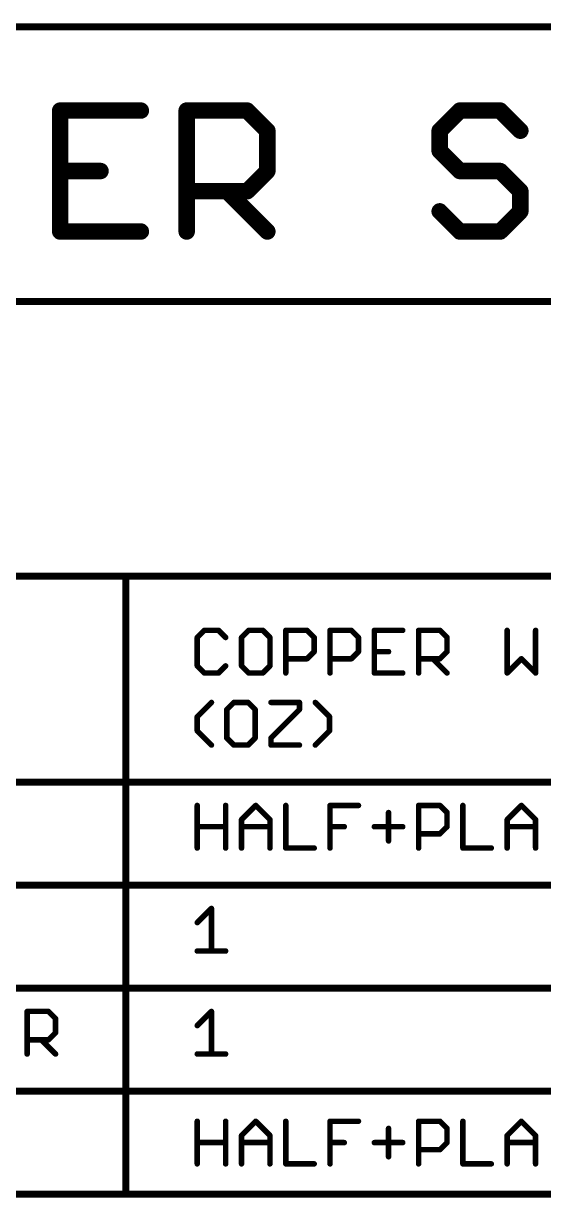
# Model space of a CAD drawing. Extents: x -51 to 158, y -52 to 51.
# Drawn here: x 76.21 to 85.83, y -50.23 to -28.51 of the extents above; entities that cross this region are included whole.
import ezdxf

# ---------------------------------------------------------------- set-up
doc = ezdxf.new("R2010")
doc.units = 0
doc.layers.add('25', color=253, linetype='CONTINUOUS')

msp = doc.modelspace()

# ---------------------------------------------------------------- linework, layer by layer
at = {"layer": '25'}
for points, const_width in [([(63.5, -28.575), (157.48, -28.575)], 0.127), ([(78.3832, -30.1225), (76.8918, -30.1225)], 0.3048), ([(76.8918, -30.1225), (76.8918, -32.3596)], 0.3048), ([(79.2306, -32.3596), (79.2306, -30.1225)], 0.3048), ([(79.2306, -30.1225), (80.3491, -30.1225)], 0.3048), ([(80.3491, -30.1225), (80.722, -30.4953)], 0.3048), ([(84.281, -30.1225), (83.9082, -30.4953)], 0.3048), ([(85.0267, -30.1225), (84.281, -30.1225)], 0.3048), ([(85.3996, -30.4953), (85.0267, -30.1225)], 0.3048), ([(80.722, -30.4953), (80.722, -31.241)], 0.3048), ([(83.9082, -30.4953), (83.9082, -30.8682)], 0.3048), ([(83.9082, -30.8682), (84.281, -31.241)], 0.3048), ([(76.8918, -31.241), (77.6375, -31.241)], 0.3048), ([(80.722, -31.241), (80.3491, -31.6139)], 0.3048), ([(84.281, -31.241), (85.0267, -31.241)], 0.3048), ([(85.0267, -31.241), (85.3996, -31.6139)], 0.3048), ([(80.3491, -31.6139), (79.2306, -31.6139)], 0.3048), ([(79.9763, -31.6139), (80.722, -32.3596)], 0.3048), ([(85.3996, -31.6139), (85.3996, -31.9868)], 0.3048), ([(84.281, -32.3596), (83.9082, -31.9868)], 0.3048), ([(85.3996, -31.9868), (85.0267, -32.3596)], 0.3048), ([(76.8918, -32.3596), (78.3832, -32.3596)], 0.3048), ([(85.0267, -32.3596), (84.281, -32.3596)], 0.3048), ([(63.5, -33.655), (91.44, -33.655)], 0.127), ([(63.5, -38.735), (78.105, -38.735)], 0.127), ([(78.105, -38.735), (157.48, -38.735)], 0.127), ([(78.105, -38.735), (78.105, -50.165)], 0.127), ([(79.5571, -39.7376), (79.4258, -39.869)], 0.1016), ([(79.8198, -39.7376), (79.5571, -39.7376)], 0.1016), ([(79.9512, -39.869), (79.8198, -39.7376)], 0.1016), ([(80.3757, -39.7376), (80.2444, -39.869)], 0.1016), ([(80.6384, -39.7376), (80.3757, -39.7376)], 0.1016), ([(80.7698, -39.869), (80.6384, -39.7376)], 0.1016), ([(81.063, -40.5257), (81.063, -39.7376)], 0.1016), ([(81.063, -39.7376), (81.457, -39.7376)], 0.1016), ([(81.457, -39.7376), (81.5883, -39.869)], 0.1016), ([(81.8815, -40.5257), (81.8815, -39.7376)], 0.1016), ([(81.8815, -39.7376), (82.2756, -39.7376)], 0.1016), ([(82.2756, -39.7376), (82.4069, -39.869)], 0.1016), ([(83.2255, -39.7376), (82.7001, -39.7376)], 0.1016), ([(82.7001, -39.7376), (82.7001, -40.5257)], 0.1016), ([(83.5187, -40.5257), (83.5187, -39.7376)], 0.1016), ([(83.5187, -39.7376), (83.9127, -39.7376)], 0.1016), ([(83.9127, -39.7376), (84.0441, -39.869)], 0.1016), ([(85.1558, -39.7376), (85.1558, -40.5257)], 0.1016), ([(85.6812, -40.5257), (85.6812, -39.7376)], 0.1016), ([(79.4258, -39.869), (79.4258, -40.3944)], 0.1016), ([(80.2444, -39.869), (80.2444, -40.3944)], 0.1016), ([(80.7698, -40.3944), (80.7698, -39.869)], 0.1016), ([(81.5883, -39.869), (81.5883, -40.1317)], 0.1016), ([(82.4069, -39.869), (82.4069, -40.1317)], 0.1016), ([(84.0441, -39.869), (84.0441, -40.1317)], 0.1016), ([(81.5883, -40.1317), (81.457, -40.263)], 0.1016), ([(82.4069, -40.1317), (82.2756, -40.263)], 0.1016), ([(82.7001, -40.1317), (82.9628, -40.1317)], 0.1016), ([(84.0441, -40.1317), (83.9127, -40.263)], 0.1016), ([(79.4258, -40.3944), (79.5571, -40.5257)], 0.1016), ([(79.8198, -40.5257), (79.9512, -40.3944)], 0.1016), ([(80.2444, -40.3944), (80.3757, -40.5257)], 0.1016), ([(80.6384, -40.5257), (80.7698, -40.3944)], 0.1016), ([(81.457, -40.263), (81.063, -40.263)], 0.1016), ([(82.2756, -40.263), (81.8815, -40.263)], 0.1016), ([(83.9127, -40.263), (83.5187, -40.263)], 0.1016), ([(83.7814, -40.263), (84.0441, -40.5257)], 0.1016), ([(85.1558, -40.5257), (85.4185, -40.263)], 0.1016), ([(85.4185, -40.263), (85.6812, -40.5257)], 0.1016), ([(79.5571, -40.5257), (79.8198, -40.5257)], 0.1016), ([(80.3757, -40.5257), (80.6384, -40.5257)], 0.1016), ([(82.7001, -40.5257), (83.2255, -40.5257)], 0.1016), ([(79.4258, -41.3338), (79.6885, -41.0711)], 0.1016), ([(80.1029, -41.0711), (79.9715, -41.2025)], 0.1016), ([(80.3656, -41.0711), (80.1029, -41.0711)], 0.1016), ([(80.4969, -41.2025), (80.3656, -41.0711)], 0.1016), ([(80.7901, -41.0711), (81.3155, -41.0711)], 0.1016), ([(81.3155, -41.0711), (81.3155, -41.2025)], 0.1016), ([(81.8714, -41.3338), (81.6087, -41.0711)], 0.1016), ([(79.9715, -41.2025), (79.9715, -41.7279)], 0.1016), ([(80.4969, -41.7279), (80.4969, -41.2025)], 0.1016), ([(81.3155, -41.2025), (80.7901, -41.7279)], 0.1016), ([(79.4258, -41.5965), (79.4258, -41.3338)], 0.1016), ([(81.8714, -41.5965), (81.8714, -41.3338)], 0.1016), ([(79.6885, -41.8592), (79.4258, -41.5965)], 0.1016), ([(79.9715, -41.7279), (80.1029, -41.8592)], 0.1016), ([(80.3656, -41.8592), (80.4969, -41.7279)], 0.1016), ([(80.7901, -41.7279), (80.7901, -41.8592)], 0.1016), ([(81.6087, -41.8592), (81.8714, -41.5965)], 0.1016), ([(80.1029, -41.8592), (80.3656, -41.8592)], 0.1016), ([(80.7901, -41.8592), (81.3155, -41.8592)], 0.1016), ([(63.5, -42.545), (157.48, -42.545)], 0.127), ([(79.4258, -43.7642), (79.4258, -42.9761)], 0.1016), ([(79.9512, -42.9761), (79.9512, -43.7642)], 0.1016), ([(80.2444, -43.2388), (80.5071, -42.9761)], 0.1016), ([(80.5071, -42.9761), (80.7698, -43.2388)], 0.1016), ([(81.063, -42.9761), (81.063, -43.7642)], 0.1016), ([(81.8815, -43.7642), (81.8815, -42.9761)], 0.1016), ([(81.8815, -42.9761), (82.4069, -42.9761)], 0.1016), ([(83.5187, -43.7642), (83.5187, -42.9761)], 0.1016), ([(83.5187, -42.9761), (83.9127, -42.9761)], 0.1016), ([(83.9127, -42.9761), (84.0441, -43.1075)], 0.1016), ([(84.3373, -42.9761), (84.3373, -43.7642)], 0.1016), ([(85.1558, -43.2388), (85.4185, -42.9761)], 0.1016), ([(85.4185, -42.9761), (85.6812, -43.2388)], 0.1016), ([(80.2444, -43.7642), (80.2444, -43.2388)], 0.1016), ([(80.7698, -43.2388), (80.7698, -43.7642)], 0.1016), ([(82.9628, -43.1075), (82.9628, -43.6329)], 0.1016), ([(84.0441, -43.1075), (84.0441, -43.3702)], 0.1016), ([(85.1558, -43.7642), (85.1558, -43.2388)], 0.1016), ([(85.6812, -43.2388), (85.6812, -43.7642)], 0.1016), ([(79.4258, -43.3702), (79.9512, -43.3702)], 0.1016), ([(80.2444, -43.3702), (80.7698, -43.3702)], 0.1016), ([(81.8815, -43.3702), (82.1442, -43.3702)], 0.1016), ([(82.7001, -43.3702), (83.2255, -43.3702)], 0.1016), ([(84.0441, -43.3702), (83.9127, -43.5015)], 0.1016), ([(85.1558, -43.3702), (85.6812, -43.3702)], 0.1016), ([(83.9127, -43.5015), (83.5187, -43.5015)], 0.1016), ([(81.063, -43.7642), (81.5883, -43.7642)], 0.1016), ([(84.3373, -43.7642), (84.8627, -43.7642)], 0.1016), ([(63.5, -44.45), (157.48, -44.45)], 0.127), ([(79.4258, -45.1438), (79.6885, -44.8811)], 0.1016), ([(79.6885, -44.8811), (79.6885, -45.6692)], 0.1016), ([(79.4258, -45.6692), (79.9512, -45.6692)], 0.1016), ([(63.5, -46.355), (157.48, -46.355)], 0.127), ([(76.2809, -47.5742), (76.2809, -46.7861)], 0.1016), ([(76.2809, -46.7861), (76.6749, -46.7861)], 0.1016), ([(76.6749, -46.7861), (76.8063, -46.9175)], 0.1016), ([(76.8063, -46.9175), (76.8063, -47.1802)], 0.1016), ([(79.4258, -47.0488), (79.6885, -46.7861)], 0.1016), ([(79.6885, -46.7861), (79.6885, -47.5742)], 0.1016), ([(76.6749, -47.3115), (76.2809, -47.3115)], 0.1016), ([(76.5436, -47.3115), (76.8063, -47.5742)], 0.1016), ([(76.8063, -47.1802), (76.6749, -47.3115)], 0.1016), ([(79.4258, -47.5742), (79.9512, -47.5742)], 0.1016), ([(63.5, -48.26), (157.48, -48.26)], 0.127), ([(79.4258, -49.6062), (79.4258, -48.8181)], 0.1016), ([(79.9512, -48.8181), (79.9512, -49.6062)], 0.1016), ([(80.2444, -49.0808), (80.5071, -48.8181)], 0.1016), ([(80.5071, -48.8181), (80.7698, -49.0808)], 0.1016), ([(81.063, -48.8181), (81.063, -49.6062)], 0.1016), ([(81.8815, -49.6062), (81.8815, -48.8181)], 0.1016), ([(81.8815, -48.8181), (82.4069, -48.8181)], 0.1016), ([(83.5187, -49.6062), (83.5187, -48.8181)], 0.1016), ([(83.5187, -48.8181), (83.9127, -48.8181)], 0.1016), ([(83.9127, -48.8181), (84.0441, -48.9495)], 0.1016), ([(84.3373, -48.8181), (84.3373, -49.6062)], 0.1016), ([(85.1558, -49.0808), (85.4185, -48.8181)], 0.1016), ([(85.4185, -48.8181), (85.6812, -49.0808)], 0.1016), ([(80.2444, -49.6062), (80.2444, -49.0808)], 0.1016), ([(80.7698, -49.0808), (80.7698, -49.6062)], 0.1016), ([(82.9628, -48.9495), (82.9628, -49.4749)], 0.1016), ([(84.0441, -48.9495), (84.0441, -49.2122)], 0.1016), ([(85.1558, -49.6062), (85.1558, -49.0808)], 0.1016), ([(85.6812, -49.0808), (85.6812, -49.6062)], 0.1016), ([(79.4258, -49.2122), (79.9512, -49.2122)], 0.1016), ([(80.2444, -49.2122), (80.7698, -49.2122)], 0.1016), ([(81.8815, -49.2122), (82.1442, -49.2122)], 0.1016), ([(82.7001, -49.2122), (83.2255, -49.2122)], 0.1016), ([(83.9127, -49.3435), (83.5187, -49.3435)], 0.1016), ([(84.0441, -49.2122), (83.9127, -49.3435)], 0.1016), ([(85.1558, -49.2122), (85.6812, -49.2122)], 0.1016), ([(81.063, -49.6062), (81.5883, -49.6062)], 0.1016), ([(84.3373, -49.6062), (84.8627, -49.6062)], 0.1016), ([(78.105, -50.165), (63.5, -50.165)], 0.127), ([(91.44, -50.165), (78.105, -50.165)], 0.127)]:
    msp.add_lwpolyline(points, dxfattribs=dict(at, const_width=const_width))
for points, const_width in [([(76.8918, -30.0463, 1), (76.8918, -30.1987)], 0.1524), ([(76.968, -30.1225, 1), (76.8156, -30.1225)], 0.1524), ([(78.3832, -30.1987, 1), (78.3832, -30.0463)], 0.1524), ([(79.3068, -30.1225, 1), (79.1544, -30.1225)], 0.1524), ([(79.2306, -30.0463, 1), (79.2306, -30.1987)], 0.1524), ([(80.403, -30.0686, 1), (80.2953, -30.1764)], 0.1524), ([(80.3491, -30.1987, 1), (80.3491, -30.0463)], 0.1524), ([(84.281, -30.0463, 1), (84.281, -30.1987)], 0.1524), ([(84.3349, -30.1764, 1), (84.2271, -30.0686)], 0.1524), ([(85.0806, -30.0686, 1), (84.9729, -30.1764)], 0.1524), ([(85.0267, -30.1987, 1), (85.0267, -30.0463)], 0.1524), ([(80.7982, -30.4953, 1), (80.6458, -30.4953)], 0.1524), ([(80.6681, -30.5492, 1), (80.7759, -30.4415)], 0.1524), ([(83.9844, -30.4953, 1), (83.832, -30.4953)], 0.1524), ([(83.8543, -30.4415, 1), (83.9621, -30.5492)], 0.1524), ([(85.3457, -30.5492, 1), (85.4535, -30.4415)], 0.1524), ([(83.9621, -30.8143, 1), (83.8543, -30.9221)], 0.1524), ([(83.832, -30.8682, 1), (83.9844, -30.8682)], 0.1524), ([(76.8918, -31.1648, 1), (76.8918, -31.3172)], 0.1524), ([(77.6375, -31.3172, 1), (77.6375, -31.1648)], 0.1524), ([(80.6458, -31.241, 1), (80.7982, -31.241)], 0.1524), ([(80.7759, -31.2949, 1), (80.6681, -31.1872)], 0.1524), ([(84.281, -31.1648, 1), (84.281, -31.3172)], 0.1524), ([(84.2271, -31.2949, 1), (84.3349, -31.1872)], 0.1524), ([(85.0806, -31.1872, 1), (84.9729, -31.2949)], 0.1524), ([(85.0267, -31.3172, 1), (85.0267, -31.1648)], 0.1524), ([(79.2306, -31.5377, 1), (79.2306, -31.6901)], 0.1524), ([(80.0302, -31.56, 1), (79.9224, -31.6678)], 0.1524), ([(80.2953, -31.56, 1), (80.403, -31.6678)], 0.1524), ([(80.3491, -31.6901, 1), (80.3491, -31.5377)], 0.1524), ([(85.4758, -31.6139, 1), (85.3234, -31.6139)], 0.1524), ([(85.3457, -31.6678, 1), (85.4535, -31.56)], 0.1524), ([(83.9621, -31.9329, 1), (83.8543, -32.0406)], 0.1524), ([(85.3234, -31.9868, 1), (85.4758, -31.9868)], 0.1524), ([(85.4535, -32.0406, 1), (85.3457, -31.9329)], 0.1524), ([(76.8918, -32.2834, 1), (76.8918, -32.4358)], 0.1524), ([(76.8156, -32.3596, 1), (76.968, -32.3596)], 0.1524), ([(78.3832, -32.4358, 1), (78.3832, -32.2834)], 0.1524), ([(79.1544, -32.3596, 1), (79.3068, -32.3596)], 0.1524), ([(80.6681, -32.4135, 1), (80.7759, -32.3057)], 0.1524), ([(84.281, -32.2834, 1), (84.281, -32.4358)], 0.1524), ([(84.2271, -32.4135, 1), (84.3349, -32.3057)], 0.1524), ([(84.9729, -32.3057, 1), (85.0806, -32.4135)], 0.1524), ([(85.0267, -32.4358, 1), (85.0267, -32.2834)], 0.1524), ([(78.105, -38.7032, 1), (78.105, -38.7668)], 0.0635), ([(78.1368, -38.735, 1), (78.0733, -38.735)], 0.0635), ([(78.105, -38.7668, 1), (78.105, -38.7032)], 0.0635), ([(79.5571, -39.7122, 1), (79.5571, -39.763)], 0.0508), ([(79.5751, -39.7556, 1), (79.5392, -39.7197)], 0.0508), ([(79.8378, -39.7197, 1), (79.8019, -39.7556)], 0.0508), ([(79.8198, -39.763, 1), (79.8198, -39.7122)], 0.0508), ([(80.3757, -39.7122, 1), (80.3757, -39.763)], 0.0508), ([(80.3937, -39.7556, 1), (80.3578, -39.7197)], 0.0508), ([(80.6564, -39.7197, 1), (80.6205, -39.7556)], 0.0508), ([(80.6384, -39.763, 1), (80.6384, -39.7122)], 0.0508), ([(81.0884, -39.7376, 1), (81.0376, -39.7376)], 0.0508), ([(81.063, -39.7122, 1), (81.063, -39.763)], 0.0508), ([(81.475, -39.7197, 1), (81.439, -39.7556)], 0.0508), ([(81.457, -39.763, 1), (81.457, -39.7122)], 0.0508), ([(81.9069, -39.7376, 1), (81.8561, -39.7376)], 0.0508), ([(81.8815, -39.7122, 1), (81.8815, -39.763)], 0.0508), ([(82.2935, -39.7197, 1), (82.2576, -39.7556)], 0.0508), ([(82.2756, -39.763, 1), (82.2756, -39.7122)], 0.0508), ([(82.7001, -39.7122, 1), (82.7001, -39.763)], 0.0508), ([(82.7255, -39.7376, 1), (82.6747, -39.7376)], 0.0508), ([(83.2255, -39.763, 1), (83.2255, -39.7122)], 0.0508), ([(83.5441, -39.7376, 1), (83.4933, -39.7376)], 0.0508), ([(83.5187, -39.7122, 1), (83.5187, -39.763)], 0.0508), ([(83.9307, -39.7197, 1), (83.8948, -39.7556)], 0.0508), ([(83.9127, -39.763, 1), (83.9127, -39.7122)], 0.0508), ([(85.1812, -39.7376, 1), (85.1304, -39.7376)], 0.0508), ([(85.7066, -39.7376, 1), (85.6558, -39.7376)], 0.0508), ([(79.4512, -39.869, 1), (79.4004, -39.869)], 0.0508), ([(79.4078, -39.851, 1), (79.4438, -39.8869)], 0.0508), ([(79.9332, -39.8869, 1), (79.9691, -39.851)], 0.0508), ([(80.2698, -39.869, 1), (80.219, -39.869)], 0.0508), ([(80.2264, -39.851, 1), (80.2623, -39.8869)], 0.0508), ([(80.7952, -39.869, 1), (80.7444, -39.869)], 0.0508), ([(80.7518, -39.8869, 1), (80.7877, -39.851)], 0.0508), ([(81.6137, -39.869, 1), (81.5629, -39.869)], 0.0508), ([(81.5704, -39.8869, 1), (81.6063, -39.851)], 0.0508), ([(82.4323, -39.869, 1), (82.3815, -39.869)], 0.0508), ([(82.389, -39.8869, 1), (82.4249, -39.851)], 0.0508), ([(84.0695, -39.869, 1), (84.0187, -39.869)], 0.0508), ([(84.0261, -39.8869, 1), (84.062, -39.851)], 0.0508), ([(81.5629, -40.1317, 1), (81.6137, -40.1317)], 0.0508), ([(81.6063, -40.1496, 1), (81.5704, -40.1137)], 0.0508), ([(82.3815, -40.1317, 1), (82.4323, -40.1317)], 0.0508), ([(82.4249, -40.1496, 1), (82.389, -40.1137)], 0.0508), ([(82.7001, -40.1063, 1), (82.7001, -40.1571)], 0.0508), ([(82.9628, -40.1571, 1), (82.9628, -40.1063)], 0.0508), ([(84.0187, -40.1317, 1), (84.0695, -40.1317)], 0.0508), ([(84.062, -40.1496, 1), (84.0261, -40.1137)], 0.0508), ([(79.4438, -40.3764, 1), (79.4078, -40.4123)], 0.0508), ([(79.4004, -40.3944, 1), (79.4512, -40.3944)], 0.0508), ([(79.9691, -40.4123, 1), (79.9332, -40.3764)], 0.0508), ([(80.2623, -40.3764, 1), (80.2264, -40.4123)], 0.0508), ([(80.219, -40.3944, 1), (80.2698, -40.3944)], 0.0508), ([(80.7444, -40.3944, 1), (80.7952, -40.3944)], 0.0508), ([(80.7877, -40.4123, 1), (80.7518, -40.3764)], 0.0508), ([(81.063, -40.2376, 1), (81.063, -40.2884)], 0.0508), ([(81.439, -40.245, 1), (81.475, -40.281)], 0.0508), ([(81.457, -40.2884, 1), (81.457, -40.2376)], 0.0508), ([(81.8815, -40.2376, 1), (81.8815, -40.2884)], 0.0508), ([(82.2576, -40.245, 1), (82.2935, -40.281)], 0.0508), ([(82.2756, -40.2884, 1), (82.2756, -40.2376)], 0.0508), ([(83.5187, -40.2376, 1), (83.5187, -40.2884)], 0.0508), ([(83.7993, -40.245, 1), (83.7634, -40.281)], 0.0508), ([(83.8948, -40.245, 1), (83.9307, -40.281)], 0.0508), ([(83.9127, -40.2884, 1), (83.9127, -40.2376)], 0.0508), ([(85.4365, -40.245, 1), (85.4006, -40.281)], 0.0508), ([(85.4365, -40.281, 1), (85.4006, -40.245)], 0.0508), ([(79.5571, -40.5003, 1), (79.5571, -40.5511)], 0.0508), ([(79.5392, -40.5437, 1), (79.5751, -40.5077)], 0.0508), ([(79.8019, -40.5077, 1), (79.8378, -40.5437)], 0.0508), ([(79.8198, -40.5511, 1), (79.8198, -40.5003)], 0.0508), ([(80.3757, -40.5003, 1), (80.3757, -40.5511)], 0.0508), ([(80.3578, -40.5437, 1), (80.3937, -40.5077)], 0.0508), ([(80.6205, -40.5077, 1), (80.6564, -40.5437)], 0.0508), ([(80.6384, -40.5511, 1), (80.6384, -40.5003)], 0.0508), ([(81.0376, -40.5257, 1), (81.0884, -40.5257)], 0.0508), ([(81.8561, -40.5257, 1), (81.9069, -40.5257)], 0.0508), ([(82.7001, -40.5003, 1), (82.7001, -40.5511)], 0.0508), ([(82.6747, -40.5257, 1), (82.7255, -40.5257)], 0.0508), ([(83.2255, -40.5511, 1), (83.2255, -40.5003)], 0.0508), ([(83.4933, -40.5257, 1), (83.5441, -40.5257)], 0.0508), ([(84.0261, -40.5437, 1), (84.062, -40.5077)], 0.0508), ([(85.1379, -40.5077, 1), (85.1738, -40.5437)], 0.0508), ([(85.1304, -40.5257, 1), (85.1812, -40.5257)], 0.0508), ([(85.6558, -40.5257, 1), (85.7066, -40.5257)], 0.0508), ([(85.6633, -40.5437, 1), (85.6992, -40.5077)], 0.0508), ([(79.7065, -41.0891, 1), (79.6705, -41.0532)], 0.0508), ([(80.1029, -41.0457, 1), (80.1029, -41.0965)], 0.0508), ([(80.1208, -41.0891, 1), (80.0849, -41.0532)], 0.0508), ([(80.3835, -41.0532, 1), (80.3476, -41.0891)], 0.0508), ([(80.3656, -41.0965, 1), (80.3656, -41.0457)], 0.0508), ([(80.7901, -41.0457, 1), (80.7901, -41.0965)], 0.0508), ([(81.3409, -41.0711, 1), (81.2901, -41.0711)], 0.0508), ([(81.3155, -41.0965, 1), (81.3155, -41.0457)], 0.0508), ([(81.6266, -41.0532, 1), (81.5907, -41.0891)], 0.0508), ([(79.9969, -41.2025, 1), (79.9461, -41.2025)], 0.0508), ([(79.9536, -41.1845, 1), (79.9895, -41.2204)], 0.0508), ([(80.5223, -41.2025, 1), (80.4715, -41.2025)], 0.0508), ([(80.4789, -41.2204, 1), (80.5149, -41.1845)], 0.0508), ([(81.2901, -41.2025, 1), (81.3409, -41.2025)], 0.0508), ([(81.3334, -41.2204, 1), (81.2975, -41.1845)], 0.0508), ([(79.4512, -41.3338, 1), (79.4004, -41.3338)], 0.0508), ([(79.4078, -41.3159, 1), (79.4438, -41.3518)], 0.0508), ([(81.8968, -41.3338, 1), (81.846, -41.3338)], 0.0508), ([(81.8534, -41.3518, 1), (81.8893, -41.3159)], 0.0508), ([(79.4438, -41.5785, 1), (79.4078, -41.6145)], 0.0508), ([(79.4004, -41.5965, 1), (79.4512, -41.5965)], 0.0508), ([(79.9895, -41.7099, 1), (79.9536, -41.7458)], 0.0508), ([(80.5149, -41.7458, 1), (80.4789, -41.7099)], 0.0508), ([(80.8155, -41.7279, 1), (80.7647, -41.7279)], 0.0508), ([(80.7721, -41.7099, 1), (80.8081, -41.7458)], 0.0508), ([(81.846, -41.5965, 1), (81.8968, -41.5965)], 0.0508), ([(81.8893, -41.6145, 1), (81.8534, -41.5785)], 0.0508), ([(79.6705, -41.8772, 1), (79.7065, -41.8412)], 0.0508), ([(79.9461, -41.7279, 1), (79.9969, -41.7279)], 0.0508), ([(80.1029, -41.8338, 1), (80.1029, -41.8846)], 0.0508), ([(80.0849, -41.8772, 1), (80.1208, -41.8412)], 0.0508), ([(80.3476, -41.8412, 1), (80.3835, -41.8772)], 0.0508), ([(80.3656, -41.8846, 1), (80.3656, -41.8338)], 0.0508), ([(80.4715, -41.7279, 1), (80.5223, -41.7279)], 0.0508), ([(80.7901, -41.8338, 1), (80.7901, -41.8846)], 0.0508), ([(80.7647, -41.8592, 1), (80.8155, -41.8592)], 0.0508), ([(81.3155, -41.8846, 1), (81.3155, -41.8338)], 0.0508), ([(81.5907, -41.8412, 1), (81.6266, -41.8772)], 0.0508), ([(79.4512, -42.9761, 1), (79.4004, -42.9761)], 0.0508), ([(79.9766, -42.9761, 1), (79.9258, -42.9761)], 0.0508), ([(80.525, -42.9582, 1), (80.4891, -42.9941)], 0.0508), ([(80.525, -42.9941, 1), (80.4891, -42.9582)], 0.0508), ([(81.0884, -42.9761, 1), (81.0376, -42.9761)], 0.0508), ([(81.9069, -42.9761, 1), (81.8561, -42.9761)], 0.0508), ([(81.8815, -42.9507, 1), (81.8815, -43.0015)], 0.0508), ([(82.4069, -43.0015, 1), (82.4069, -42.9507)], 0.0508), ([(83.5441, -42.9761, 1), (83.4933, -42.9761)], 0.0508), ([(83.5187, -42.9507, 1), (83.5187, -43.0015)], 0.0508), ([(83.9307, -42.9582, 1), (83.8948, -42.9941)], 0.0508), ([(83.9127, -43.0015, 1), (83.9127, -42.9507)], 0.0508), ([(84.3627, -42.9761, 1), (84.3119, -42.9761)], 0.0508), ([(85.4365, -42.9582, 1), (85.4006, -42.9941)], 0.0508), ([(85.4365, -42.9941, 1), (85.4006, -42.9582)], 0.0508), ([(80.2698, -43.2388, 1), (80.219, -43.2388)], 0.0508), ([(80.2264, -43.2209, 1), (80.2623, -43.2568)], 0.0508), ([(80.7952, -43.2388, 1), (80.7444, -43.2388)], 0.0508), ([(80.7518, -43.2568, 1), (80.7877, -43.2209)], 0.0508), ([(82.9882, -43.1075, 1), (82.9374, -43.1075)], 0.0508), ([(84.0695, -43.1075, 1), (84.0187, -43.1075)], 0.0508), ([(84.0261, -43.1254, 1), (84.062, -43.0895)], 0.0508), ([(85.1812, -43.2388, 1), (85.1304, -43.2388)], 0.0508), ([(85.1379, -43.2209, 1), (85.1738, -43.2568)], 0.0508), ([(85.7066, -43.2388, 1), (85.6558, -43.2388)], 0.0508), ([(85.6633, -43.2568, 1), (85.6992, -43.2209)], 0.0508), ([(79.4258, -43.3448, 1), (79.4258, -43.3956)], 0.0508), ([(79.9512, -43.3956, 1), (79.9512, -43.3448)], 0.0508), ([(80.2444, -43.3448, 1), (80.2444, -43.3956)], 0.0508), ([(80.7698, -43.3956, 1), (80.7698, -43.3448)], 0.0508), ([(81.8815, -43.3448, 1), (81.8815, -43.3956)], 0.0508), ([(82.1442, -43.3956, 1), (82.1442, -43.3448)], 0.0508), ([(82.7001, -43.3448, 1), (82.7001, -43.3956)], 0.0508), ([(83.2255, -43.3956, 1), (83.2255, -43.3448)], 0.0508), ([(84.0187, -43.3702, 1), (84.0695, -43.3702)], 0.0508), ([(84.062, -43.3881, 1), (84.0261, -43.3522)], 0.0508), ([(85.1558, -43.3448, 1), (85.1558, -43.3956)], 0.0508), ([(85.6812, -43.3956, 1), (85.6812, -43.3448)], 0.0508), ([(82.9374, -43.6329, 1), (82.9882, -43.6329)], 0.0508), ([(83.5187, -43.4761, 1), (83.5187, -43.5269)], 0.0508), ([(83.8948, -43.4835, 1), (83.9307, -43.5195)], 0.0508), ([(83.9127, -43.5269, 1), (83.9127, -43.4761)], 0.0508), ([(79.4004, -43.7642, 1), (79.4512, -43.7642)], 0.0508), ([(79.9258, -43.7642, 1), (79.9766, -43.7642)], 0.0508), ([(80.219, -43.7642, 1), (80.2698, -43.7642)], 0.0508), ([(80.7444, -43.7642, 1), (80.7952, -43.7642)], 0.0508), ([(81.063, -43.7388, 1), (81.063, -43.7896)], 0.0508), ([(81.0376, -43.7642, 1), (81.0884, -43.7642)], 0.0508), ([(81.5883, -43.7896, 1), (81.5883, -43.7388)], 0.0508), ([(81.8561, -43.7642, 1), (81.9069, -43.7642)], 0.0508), ([(83.4933, -43.7642, 1), (83.5441, -43.7642)], 0.0508), ([(84.3373, -43.7388, 1), (84.3373, -43.7896)], 0.0508), ([(84.3119, -43.7642, 1), (84.3627, -43.7642)], 0.0508), ([(84.8627, -43.7896, 1), (84.8627, -43.7388)], 0.0508), ([(85.1304, -43.7642, 1), (85.1812, -43.7642)], 0.0508), ([(85.6558, -43.7642, 1), (85.7066, -43.7642)], 0.0508), ([(79.7139, -44.8811, 1), (79.6631, -44.8811)], 0.0508), ([(79.7065, -44.8991, 1), (79.6705, -44.8632)], 0.0508), ([(79.4078, -45.1259, 1), (79.4438, -45.1618)], 0.0508), ([(79.4258, -45.6438, 1), (79.4258, -45.6946)], 0.0508), ([(79.6631, -45.6692, 1), (79.7139, -45.6692)], 0.0508), ([(79.9512, -45.6946, 1), (79.9512, -45.6438)], 0.0508), ([(76.3063, -46.7861, 1), (76.2555, -46.7861)], 0.0508), ([(76.2809, -46.7607, 1), (76.2809, -46.8115)], 0.0508), ([(76.6929, -46.7682, 1), (76.657, -46.8041)], 0.0508), ([(76.6749, -46.8115, 1), (76.6749, -46.7607)], 0.0508), ([(76.8317, -46.9175, 1), (76.7809, -46.9175)], 0.0508), ([(76.7883, -46.9354, 1), (76.8242, -46.8995)], 0.0508), ([(79.7139, -46.7861, 1), (79.6631, -46.7861)], 0.0508), ([(79.7065, -46.8041, 1), (79.6705, -46.7682)], 0.0508), ([(79.4078, -47.0309, 1), (79.4438, -47.0668)], 0.0508), ([(76.2809, -47.2861, 1), (76.2809, -47.3369)], 0.0508), ([(76.5615, -47.2935, 1), (76.5256, -47.3295)], 0.0508), ([(76.657, -47.2935, 1), (76.6929, -47.3295)], 0.0508), ([(76.6749, -47.3369, 1), (76.6749, -47.2861)], 0.0508), ([(76.7809, -47.1802, 1), (76.8317, -47.1802)], 0.0508), ([(76.8242, -47.1981, 1), (76.7883, -47.1622)], 0.0508), ([(76.2555, -47.5742, 1), (76.3063, -47.5742)], 0.0508), ([(76.7883, -47.5922, 1), (76.8242, -47.5562)], 0.0508), ([(79.4258, -47.5488, 1), (79.4258, -47.5996)], 0.0508), ([(79.6631, -47.5742, 1), (79.7139, -47.5742)], 0.0508), ([(79.9512, -47.5996, 1), (79.9512, -47.5488)], 0.0508), ([(79.4512, -48.8181, 1), (79.4004, -48.8181)], 0.0508), ([(79.9766, -48.8181, 1), (79.9258, -48.8181)], 0.0508), ([(80.525, -48.8002, 1), (80.4891, -48.8361)], 0.0508), ([(80.525, -48.8361, 1), (80.4891, -48.8002)], 0.0508), ([(81.0884, -48.8181, 1), (81.0376, -48.8181)], 0.0508), ([(81.9069, -48.8181, 1), (81.8561, -48.8181)], 0.0508), ([(81.8815, -48.7927, 1), (81.8815, -48.8435)], 0.0508), ([(82.4069, -48.8435, 1), (82.4069, -48.7927)], 0.0508), ([(83.5441, -48.8181, 1), (83.4933, -48.8181)], 0.0508), ([(83.5187, -48.7927, 1), (83.5187, -48.8435)], 0.0508), ([(83.9307, -48.8002, 1), (83.8948, -48.8361)], 0.0508), ([(83.9127, -48.8435, 1), (83.9127, -48.7927)], 0.0508), ([(84.3627, -48.8181, 1), (84.3119, -48.8181)], 0.0508), ([(85.4365, -48.8002, 1), (85.4006, -48.8361)], 0.0508), ([(85.4365, -48.8361, 1), (85.4006, -48.8002)], 0.0508), ([(80.2698, -49.0808, 1), (80.219, -49.0808)], 0.0508), ([(80.2264, -49.0629, 1), (80.2623, -49.0988)], 0.0508), ([(80.7952, -49.0808, 1), (80.7444, -49.0808)], 0.0508), ([(80.7518, -49.0988, 1), (80.7877, -49.0629)], 0.0508), ([(82.9882, -48.9495, 1), (82.9374, -48.9495)], 0.0508), ([(84.0695, -48.9495, 1), (84.0187, -48.9495)], 0.0508), ([(84.0261, -48.9674, 1), (84.062, -48.9315)], 0.0508), ([(85.1812, -49.0808, 1), (85.1304, -49.0808)], 0.0508), ([(85.1379, -49.0629, 1), (85.1738, -49.0988)], 0.0508), ([(85.7066, -49.0808, 1), (85.6558, -49.0808)], 0.0508), ([(85.6633, -49.0988, 1), (85.6992, -49.0629)], 0.0508), ([(79.4258, -49.1868, 1), (79.4258, -49.2376)], 0.0508), ([(79.9512, -49.2376, 1), (79.9512, -49.1868)], 0.0508), ([(80.2444, -49.1868, 1), (80.2444, -49.2376)], 0.0508), ([(80.7698, -49.2376, 1), (80.7698, -49.1868)], 0.0508), ([(81.8815, -49.1868, 1), (81.8815, -49.2376)], 0.0508), ([(82.1442, -49.2376, 1), (82.1442, -49.1868)], 0.0508), ([(82.7001, -49.1868, 1), (82.7001, -49.2376)], 0.0508), ([(83.2255, -49.2376, 1), (83.2255, -49.1868)], 0.0508), ([(83.5187, -49.3181, 1), (83.5187, -49.3689)], 0.0508), ([(83.9127, -49.3689, 1), (83.9127, -49.3181)], 0.0508), ([(84.0187, -49.2122, 1), (84.0695, -49.2122)], 0.0508), ([(84.062, -49.2301, 1), (84.0261, -49.1942)], 0.0508), ([(85.1558, -49.1868, 1), (85.1558, -49.2376)], 0.0508), ([(85.6812, -49.2376, 1), (85.6812, -49.1868)], 0.0508), ([(82.9374, -49.4749, 1), (82.9882, -49.4749)], 0.0508), ([(83.8948, -49.3255, 1), (83.9307, -49.3615)], 0.0508), ([(79.4004, -49.6062, 1), (79.4512, -49.6062)], 0.0508), ([(79.9258, -49.6062, 1), (79.9766, -49.6062)], 0.0508), ([(80.219, -49.6062, 1), (80.2698, -49.6062)], 0.0508), ([(80.7444, -49.6062, 1), (80.7952, -49.6062)], 0.0508), ([(81.063, -49.5808, 1), (81.063, -49.6316)], 0.0508), ([(81.0376, -49.6062, 1), (81.0884, -49.6062)], 0.0508), ([(81.5883, -49.6316, 1), (81.5883, -49.5808)], 0.0508), ([(81.8561, -49.6062, 1), (81.9069, -49.6062)], 0.0508), ([(83.4933, -49.6062, 1), (83.5441, -49.6062)], 0.0508), ([(84.3373, -49.5808, 1), (84.3373, -49.6316)], 0.0508), ([(84.3119, -49.6062, 1), (84.3627, -49.6062)], 0.0508), ([(84.8627, -49.6316, 1), (84.8627, -49.5808)], 0.0508), ([(85.1304, -49.6062, 1), (85.1812, -49.6062)], 0.0508), ([(85.6558, -49.6062, 1), (85.7066, -49.6062)], 0.0508), ([(78.105, -50.1332, 1), (78.105, -50.1968)], 0.0635), ([(78.0733, -50.165, 1), (78.1368, -50.165)], 0.0635), ([(78.105, -50.1968, 1), (78.105, -50.1332)], 0.0635)]:
    msp.add_lwpolyline(points, format="xyb", dxfattribs=dict(at, const_width=const_width))

doc.saveas('drawing.dxf')
